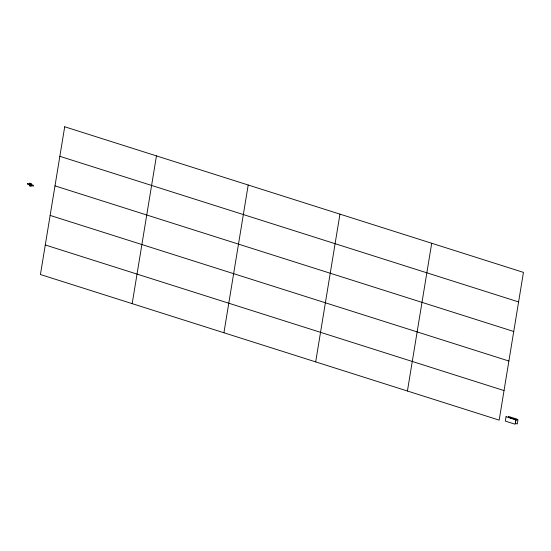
<?xml version="1.0" encoding="UTF-8"?>
<svg xmlns="http://www.w3.org/2000/svg" width="551" height="551" viewBox="0 0 551 551"><rect width="100%" height="100%" fill="white"/><g stroke="black" fill="none" stroke-linecap="round" stroke-linejoin="round"><path stroke-width="0.83" d="M29.396 184.902L29.54 184.027M31.483 185.563L31.627 184.688M132.178 303.642L156.456 155.892M223.926 332.763L248.205 185.012M315.675 361.89L339.953 214.132M407.423 391.01L431.702 243.26M59.852 156.319L518.594 301.927M54.997 185.873L513.739 331.482M29.513 184.95L31.359 185.535M50.141 215.42L508.883 361.029M45.285 244.975L504.027 390.576M27.695 183.442L27.55 184.31L33.329 186.148L33.473 185.274L27.695 183.442M29.802 183.18L29.368 185.825L31.214 186.41L31.648 183.765L29.802 183.18M64.708 126.771L40.43 274.522L499.178 420.131L523.45 272.38L64.708 126.771M506.059 416.68L505.329 421.109L515.164 424.229L515.888 419.8L506.059 416.68M508.449 416.432L508.304 417.314L516.907 420.048L517.052 419.159L508.449 416.432M515.998 419.29L515.337 423.306L517.299 423.933L517.961 419.917L515.998 419.29"/></g></svg>
